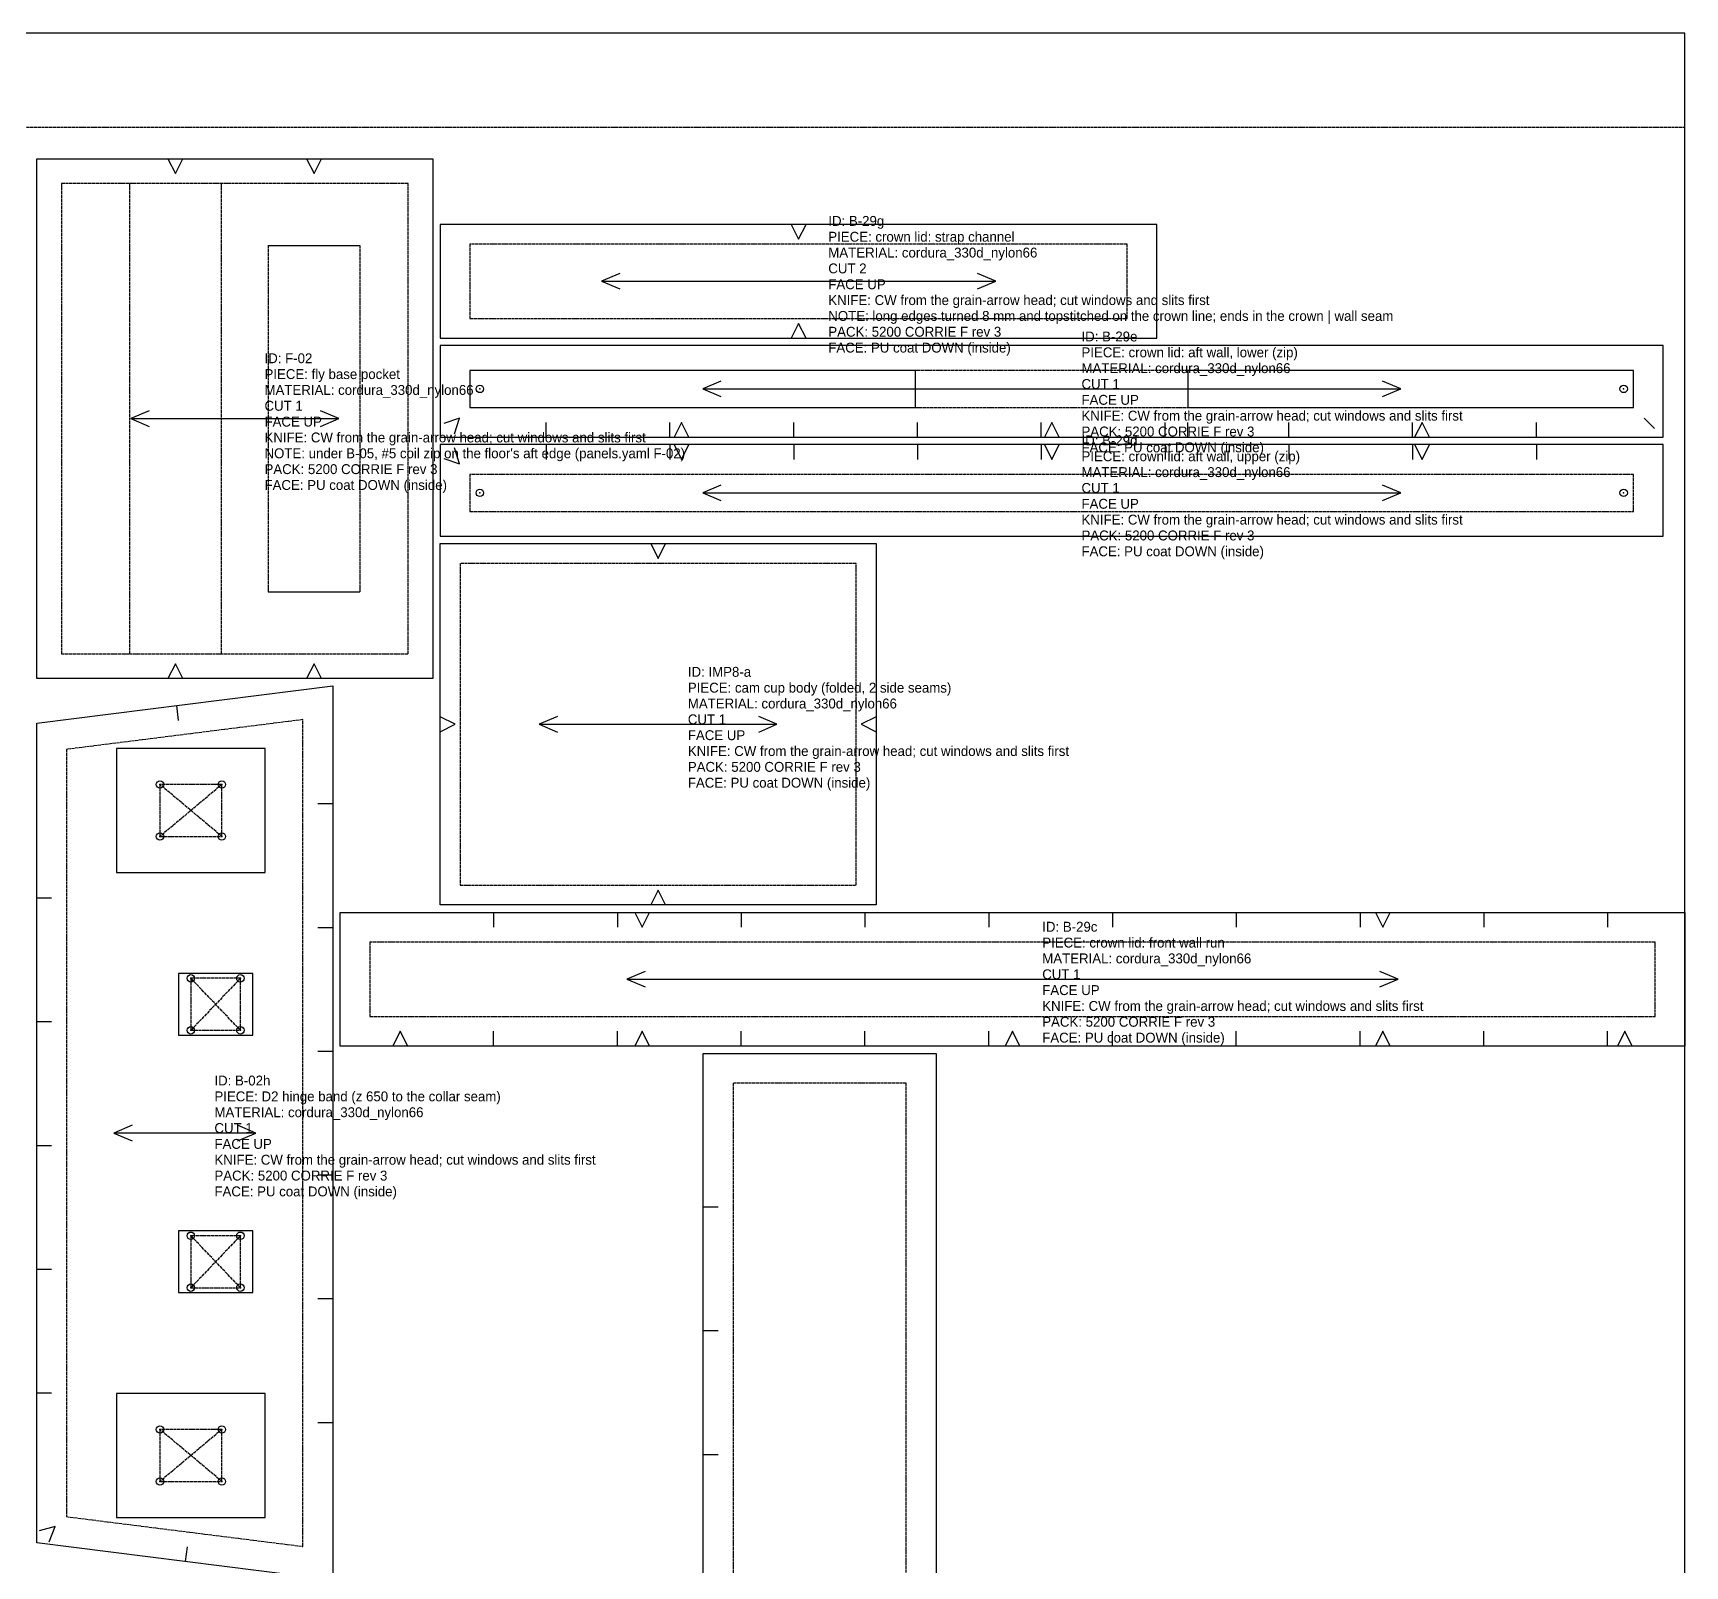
# Model space of a CAD drawing. Header units: millimetres. Extents: x 0 to 1135, y -22 to 1524.
# Drawn here: x 468 to 1135, y 905 to 1524 of the extents above; entities that cross this region are included whole.
import ezdxf

# ---------------------------------------------------------------- set-up
doc = ezdxf.new("R2010")
doc.units = ezdxf.units.MM
doc.linetypes.add('DASHED', pattern=[1.524, 1.27, -0.254])
for name, color, linetype in [('CUT', 7, 'Continuous'), ('DRILL', 4, 'Continuous'), ('GRAIN', 5, 'Continuous'), ('INTERNAL', 6, 'Continuous'), ('NOTCH', 1, 'Continuous'), ('SEW', 3, 'Continuous'), ('TEXT', 2, 'Continuous')]:
    doc.layers.add(name, color=color, linetype=linetype)

msp = doc.modelspace()

# ---------------------------------------------------------------- linework, layer by layer
at = {"layer": 'CUT'}
for points in [[(469, 1473.19), (629, 1473.19), (629, 1263.19), (469, 1263.19)], [(921.47, 1446.69), (632, 1446.69), (632, 1400.69), (921.47, 1400.69)], [(632, 1397.69), (632, 1360.69), (1126, 1360.69), (1126, 1397.69)], [(632, 1357.69), (632, 1320.69), (1126, 1320.69), (1126, 1357.69)], [(632, 1317.69), (808, 1317.69), (808, 1171.69), (632, 1171.69)], [(588.54, 898.91), (469, 913.97), (469, 1245.13), (588.54, 1260.19)], [(591.54, 1114.69), (591.54, 1168.69), (1134.77, 1168.69), (1134.77, 1114.69)], [(738.24, 1111.69), (832.24, 1111.69), (832.24, 38), (738.24, 38)]]:
    msp.add_lwpolyline(points, close=True, dxfattribs=at)
at = {"layer": 'DRILL'}
for centre in [(648, 1380.19), (1110, 1380.19), (648, 1338.19), (1110, 1338.19), (518.78, 1220.35), (543.78, 1220.35), (518.78, 1199.35), (543.78, 1199.35), (531.26, 1142.05), (551.26, 1142.05), (531.26, 1121.05), (551.26, 1121.05), (531.26, 1038.05), (551.26, 1038.05), (531.26, 1017.05), (551.26, 1017.05), (518.78, 959.75), (543.78, 959.75), (518.78, 938.75), (543.78, 938.75)]:
    msp.add_circle(centre, 1.5, dxfattribs=at)
for p in [(648, 1380.19), (1110, 1380.19), (648, 1338.19), (1110, 1338.19), (518.78, 1220.35), (543.78, 1220.35), (518.78, 1199.35), (543.78, 1199.35), (531.26, 1142.05), (551.26, 1142.05), (531.26, 1121.05), (551.26, 1121.05), (531.26, 1038.05), (551.26, 1038.05), (531.26, 1017.05), (551.26, 1017.05), (518.78, 959.75), (543.78, 959.75), (518.78, 938.75), (543.78, 938.75)]:
    msp.add_point(p, dxfattribs=at)
at = {"layer": 'GRAIN'}
for points in [[(704.46, 1426.81), (697.09, 1423.69), (704.46, 1420.58)], [(697.09, 1423.69), (856.37, 1423.69)], [(849, 1420.58), (856.37, 1423.69), (849, 1426.81)], [(745.37, 1383.31), (738, 1380.19), (745.37, 1377.08)], [(1012.63, 1377.08), (1020, 1380.19), (1012.63, 1383.31)], [(738, 1380.19), (1020, 1380.19)], [(514.37, 1371.3), (507, 1368.19), (514.37, 1365.07)], [(507, 1368.19), (591, 1368.19)], [(583.63, 1365.07), (591, 1368.19), (583.63, 1371.3)], [(745.37, 1341.31), (738, 1338.19), (745.37, 1335.08)], [(1012.63, 1335.08), (1020, 1338.19), (1012.63, 1341.31)], [(738, 1338.19), (1020, 1338.19)], [(679.37, 1247.81), (672, 1244.69), (679.37, 1241.58)], [(760.63, 1241.58), (768, 1244.69), (760.63, 1247.81)], [(672, 1244.69), (768, 1244.69)], [(714.75, 1144.81), (707.38, 1141.69), (714.75, 1138.58)], [(707.38, 1141.69), (1018.92, 1141.69)], [(1011.55, 1138.58), (1018.92, 1141.69), (1011.55, 1144.81)], [(507.48, 1082.66), (500.11, 1079.55), (507.48, 1076.43)], [(550.06, 1076.43), (557.43, 1079.55), (550.06, 1082.66)], [(557.43, 1079.55), (500.11, 1079.55)]]:
    msp.add_lwpolyline(points, dxfattribs=at)
at = {"layer": 'INTERNAL', "linetype": 'CONTINUOUS'}
for points in [[(562.5, 1438.19), (599.5, 1438.19)], [(562.5, 1298.19), (599.5, 1298.19)]]:
    msp.add_lwpolyline(points, dxfattribs=at)
for points in [[(644, 1372.69), (824, 1372.69), (824, 1387.69), (644, 1387.69)], [(934, 1372.69), (1114, 1372.69), (1114, 1387.69), (934, 1387.69)], [(561.28, 1184.85), (561.28, 1234.85), (501.28, 1234.85), (501.28, 1184.85)], [(556.26, 1119.05), (556.26, 1144.05), (526.26, 1144.05), (526.26, 1119.05)], [(556.26, 1015.05), (556.26, 1040.05), (526.26, 1040.05), (526.26, 1015.05)], [(561.28, 924.25), (561.28, 974.25), (501.28, 974.25), (501.28, 924.25)]]:
    msp.add_lwpolyline(points, close=True, dxfattribs=at)
at = {"layer": 'NOTCH'}
for points in [[(522, 1473.19), (525, 1467.19), (528, 1473.19)], [(578, 1473.19), (581, 1467.19), (584, 1473.19)], [(773.73, 1446.69), (776.73, 1440.69), (779.73, 1446.69)], [(779.73, 1400.69), (776.73, 1406.69), (773.73, 1400.69)], [(637.72, 1362.04), (639.79, 1368.42), (633.45, 1366.25)], [(1122.49, 1364.21), (1118.24, 1368.45)], [(674.77, 1360.69), (674.77, 1366.69)], [(724.77, 1360.69), (724.77, 1366.69)], [(732.42, 1360.69), (729.42, 1366.69), (726.42, 1360.69)], [(774.77, 1360.69), (774.77, 1366.69)], [(824.77, 1360.69), (824.77, 1366.69)], [(874.77, 1360.69), (874.77, 1366.69)], [(882, 1360.69), (879, 1366.69), (876, 1360.69)], [(924.77, 1360.69), (924.77, 1366.69)], [(934, 1360.69), (934, 1366.69)], [(974.77, 1360.69), (974.77, 1366.69)], [(1024.77, 1360.69), (1024.77, 1366.69)], [(1031.58, 1360.69), (1028.58, 1366.69), (1025.58, 1360.69)], [(1074.77, 1360.69), (1074.77, 1366.69)], [(633.45, 1352.14), (639.79, 1349.97), (637.72, 1356.35)], [(674.77, 1357.69), (674.77, 1351.69)], [(724.77, 1357.69), (724.77, 1351.69)], [(726.41, 1357.69), (729.41, 1351.69), (732.41, 1357.69)], [(774.77, 1357.69), (774.77, 1351.69)], [(824.77, 1357.69), (824.77, 1351.69)], [(874.77, 1357.69), (874.77, 1351.69)], [(876, 1357.69), (879, 1351.69), (882, 1357.69)], [(924.77, 1357.69), (924.77, 1351.69)], [(974.77, 1357.69), (974.77, 1351.69)], [(1024.77, 1357.69), (1024.77, 1351.69)], [(1025.58, 1357.69), (1028.58, 1351.69), (1031.58, 1357.69)], [(1074.77, 1357.69), (1074.77, 1351.69)], [(717, 1317.69), (720, 1311.69), (723, 1317.69)], [(528, 1263.19), (525, 1269.19), (522, 1263.19)], [(584, 1263.19), (581, 1269.19), (578, 1263.19)], [(525.43, 1252.24), (526.18, 1246.29)], [(632, 1241.69), (638, 1244.69), (632, 1247.69)], [(808, 1247.69), (802, 1244.69), (808, 1241.69)], [(588.54, 1212.51), (582.54, 1212.51)], [(469, 1174.55), (475, 1174.55)], [(723, 1171.69), (720, 1177.69), (717, 1171.69)], [(653.54, 1168.69), (653.54, 1162.69)], [(703.54, 1168.69), (703.54, 1162.69)], [(710.57, 1168.69), (713.57, 1162.69), (716.57, 1168.69)], [(753.54, 1168.69), (753.54, 1162.69)], [(803.54, 1168.69), (803.54, 1162.69)], [(853.54, 1168.69), (853.54, 1162.69)], [(903.54, 1168.69), (903.54, 1162.69)], [(953.54, 1168.69), (953.54, 1162.69)], [(1003.54, 1168.69), (1003.54, 1162.69)], [(1009.74, 1168.69), (1012.74, 1162.69), (1015.74, 1168.69)], [(1053.54, 1168.69), (1053.54, 1162.69)], [(1103.54, 1168.69), (1103.54, 1162.69)], [(588.54, 1162.51), (582.54, 1162.51)], [(469, 1124.55), (475, 1124.55)], [(618.85, 1114.69), (615.85, 1120.69), (612.85, 1114.69)], [(653.54, 1114.69), (653.54, 1120.69)], [(703.54, 1114.69), (703.54, 1120.69)], [(716.57, 1114.69), (713.57, 1120.69), (710.57, 1114.69)], [(753.54, 1114.69), (753.54, 1120.69)], [(803.54, 1114.69), (803.54, 1120.69)], [(853.54, 1114.69), (853.54, 1120.69)], [(866.15, 1114.69), (863.15, 1120.69), (860.15, 1114.69)], [(903.54, 1114.69), (903.54, 1120.69)], [(953.54, 1114.69), (953.54, 1120.69)], [(1003.54, 1114.69), (1003.54, 1120.69)], [(1015.73, 1114.69), (1012.73, 1120.69), (1009.73, 1114.69)], [(1053.54, 1114.69), (1053.54, 1120.69)], [(1103.54, 1114.69), (1103.54, 1120.69)], [(1113.46, 1114.69), (1110.46, 1120.69), (1107.46, 1114.69)], [(588.54, 1112.51), (582.54, 1112.51)], [(469, 1074.55), (475, 1074.55)], [(588.54, 1062.51), (582.54, 1062.51)], [(738.24, 1049.69), (744.24, 1049.69)], [(469, 1024.55), (475, 1024.55)], [(588.54, 1012.51), (582.54, 1012.51)], [(738.24, 999.69), (744.24, 999.69)], [(469, 974.55), (475, 974.55)], [(588.54, 962.51), (582.54, 962.51)], [(738.24, 949.69), (744.24, 949.69)], [(473.98, 914.36), (476.5, 920.58), (470.02, 918.86)], [(529.11, 906.39), (529.86, 912.35)]]:
    msp.add_lwpolyline(points, dxfattribs=at)
at = {"layer": 'SEW', "linetype": 'DASHED'}
for points in [[(479, 1463.19), (479, 1273.19), (619, 1273.19), (619, 1463.19)], [(644, 1438.69), (644, 1408.69), (909.47, 1408.69), (909.47, 1438.69)], [(644, 1372.69), (1114, 1372.69), (1114, 1387.69), (644, 1387.69)], [(644, 1330.69), (1114, 1330.69), (1114, 1345.69), (644, 1345.69)], [(640, 1309.69), (640, 1179.69), (800, 1179.69), (800, 1309.69)], [(576.54, 912.51), (576.54, 1246.58), (481, 1234.55), (481, 924.55)], [(543.78, 1199.35), (543.78, 1220.35), (518.78, 1220.35), (518.78, 1199.35)], [(603.54, 1126.69), (1122.77, 1126.69), (1122.77, 1156.69), (603.54, 1156.69)], [(551.26, 1121.05), (551.26, 1142.05), (531.26, 1142.05), (531.26, 1121.05)], [(750.24, 1099.69), (750.24, 50), (820.24, 50), (820.24, 1099.69)], [(551.26, 1017.05), (551.26, 1038.05), (531.26, 1038.05), (531.26, 1017.05)], [(543.78, 938.75), (543.78, 959.75), (518.78, 959.75), (518.78, 938.75)]]:
    msp.add_lwpolyline(points, close=True, dxfattribs=at)
for points in [[(506.5, 1463.19), (506.5, 1273.19)], [(543.5, 1463.19), (543.5, 1273.19)], [(562.5, 1438.19), (562.5, 1298.19)], [(599.5, 1438.19), (599.5, 1298.19)], [(543.78, 1199.35), (518.78, 1220.35)], [(543.78, 1220.35), (518.78, 1199.35)], [(551.26, 1121.05), (531.26, 1142.05)], [(551.26, 1142.05), (531.26, 1121.05)], [(551.26, 1017.05), (531.26, 1038.05)], [(551.26, 1038.05), (531.26, 1017.05)], [(543.78, 938.75), (518.78, 959.75)], [(543.78, 959.75), (518.78, 938.75)]]:
    msp.add_lwpolyline(points, dxfattribs=at)
at = {"layer": 'TEXT', "linetype": 'DASHED'}
msp.add_line((0, 1486), (1134.77, 1486), dxfattribs=at)
at = {"layer": 'TEXT'}
msp.add_lwpolyline([(0, 0), (1134.77, 0), (1134.77, 1524), (0, 1524)], close=True, dxfattribs=at)

# ---------------------------------------------------------------- texts
for s, p in [('ID: B-29g', (788.73, 1446.09)), ('PIECE: crown lid: strap channel', (788.73, 1439.69)), ('MATERIAL: cordura_330d_nylon66', (788.73, 1433.29)), ('CUT 2', (788.73, 1426.89)), ('FACE UP', (788.73, 1420.49)), ('KNIFE: CW from the grain-arrow head; cut windows and slits first', (788.73, 1414.09)), ('NOTE: long edges turned 8 mm and topstitched on the crown line; ends in the crown | wall seam', (788.73, 1407.69)), ('PACK: 5200 CORRIE F rev 3', (788.73, 1401.29)), ('ID: B-29e', (891, 1399.39)), ('ID: F-02', (561, 1390.59)), ('FACE: PU coat DOWN (inside)', (788.73, 1394.89)), ('PIECE: crown lid: aft wall, lower (zip)', (891, 1392.99)), ('PIECE: fly base pocket', (561, 1384.19)), ('MATERIAL: cordura_330d_nylon66', (891, 1386.59)), ('MATERIAL: cordura_330d_nylon66', (561, 1377.79)), ('CUT 1', (891, 1380.19)), ('CUT 1', (561, 1371.39)), ('FACE UP', (891, 1373.79)), ('FACE UP', (561, 1364.99)), ('KNIFE: CW from the grain-arrow head; cut windows and slits first', (891, 1367.39)), ('KNIFE: CW from the grain-arrow head; cut windows and slits first', (561, 1358.59)), ('PACK: 5200 CORRIE F rev 3', (891, 1360.99)), ('ID: B-29d', (891, 1357.39)), ("NOTE: under B-05, #5 coil zip on the floor's aft edge (panels.yaml F-02)", (561, 1352.19)), ('FACE: PU coat DOWN (inside)', (891, 1354.59)), ('PIECE: crown lid: aft wall, upper (zip)', (891, 1350.99)), ('PACK: 5200 CORRIE F rev 3', (561, 1345.79)), ('MATERIAL: cordura_330d_nylon66', (891, 1344.59)), ('FACE: PU coat DOWN (inside)', (561, 1339.39)), ('CUT 1', (891, 1338.19)), ('FACE UP', (891, 1331.79)), ('KNIFE: CW from the grain-arrow head; cut windows and slits first', (891, 1325.39)), ('PACK: 5200 CORRIE F rev 3', (891, 1318.99)), ('FACE: PU coat DOWN (inside)', (891, 1312.59)), ('ID: IMP8-a', (732, 1263.89)), ('PIECE: cam cup body (folded, 2 side seams)', (732, 1257.49)), ('MATERIAL: cordura_330d_nylon66', (732, 1251.09)), ('CUT 1', (732, 1244.69)), ('FACE UP', (732, 1238.29)), ('KNIFE: CW from the grain-arrow head; cut windows and slits first', (732, 1231.89)), ('PACK: 5200 CORRIE F rev 3', (732, 1225.49)), ('FACE: PU coat DOWN (inside)', (732, 1219.09)), ('ID: B-29c', (875.15, 1160.89)), ('PIECE: crown lid: front wall run', (875.15, 1154.49)), ('MATERIAL: cordura_330d_nylon66', (875.15, 1148.09)), ('CUT 1', (875.15, 1141.69)), ('FACE UP', (875.15, 1135.29)), ('KNIFE: CW from the grain-arrow head; cut windows and slits first', (875.15, 1128.89)), ('PACK: 5200 CORRIE F rev 3', (875.15, 1122.49)), ('FACE: PU coat DOWN (inside)', (875.15, 1116.09)), ('ID: B-02h', (540.77, 1098.75)), ('PIECE: D2 hinge band (z 650 to the collar seam)', (540.77, 1092.35)), ('MATERIAL: cordura_330d_nylon66', (540.77, 1085.95)), ('CUT 1', (540.77, 1079.55)), ('FACE UP', (540.77, 1073.15)), ('KNIFE: CW from the grain-arrow head; cut windows and slits first', (540.77, 1066.75)), ('PACK: 5200 CORRIE F rev 3', (540.77, 1060.35)), ('FACE: PU coat DOWN (inside)', (540.77, 1053.95))]:
    msp.add_text(s, height=4, dxfattribs=at).set_placement(p)

doc.saveas('drawing.dxf')
